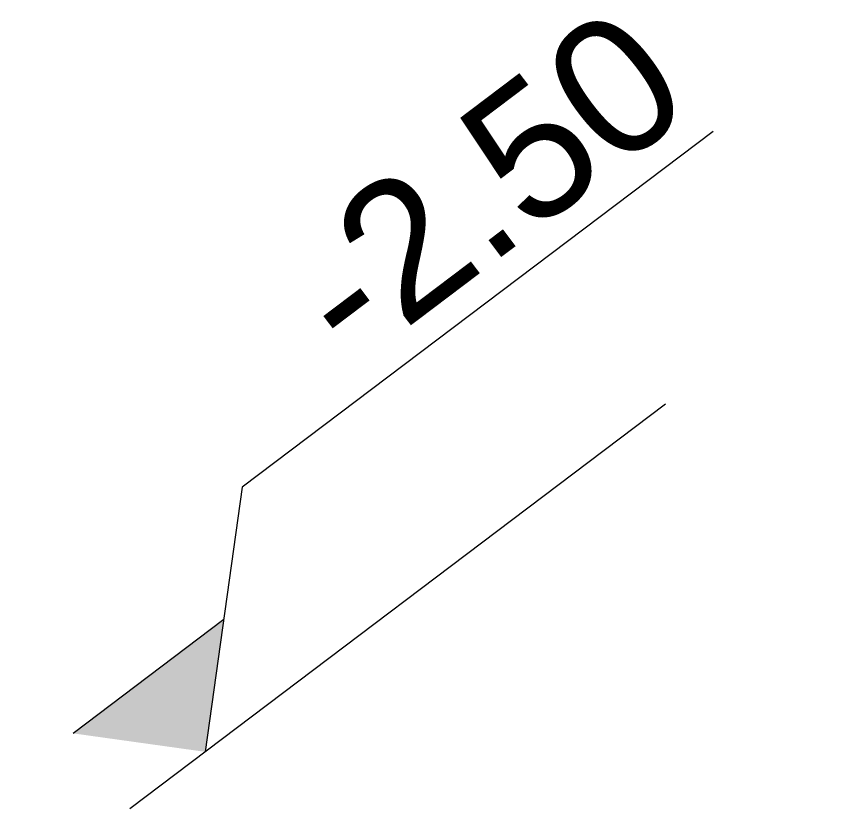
# Model space of a CAD drawing. Header units: millimetres. Extents: x 2232 to 85269, y -3593 to 5869.
# Drawn here: x 8193.3 to 8209.93, y -517.38 to -501.13 of the extents above; entities that cross this region are included whole.
import ezdxf

# ---------------------------------------------------------------- set-up
doc = ezdxf.new("R2010")
doc.units = ezdxf.units.MM
for name, color, linetype, lineweight in [('duvar', 232, 'Continuous', 30), ('sıva iç', 21, 'Continuous', 0), ('yazı', 11, 'Continuous', 20), ('ÖLÇÜ İÇ', 7, 'Continuous', 9)]:
    doc.layers.add(name, color=color, linetype=linetype, lineweight=lineweight)
doc.styles.get("Standard").update_dxf_attribs({"font": 'arial.ttf'})

# ---------------------------------------------------------------- blocks, each defined once
blk = doc.blocks.new('dsafsdfd')
at = {"layer": 'yazı'}
blk.add_hatch(color=256, dxfattribs=at).paths.add_polyline_path([(0, 4.89), (-9.779, 4.89), (-4.89, 0)])
for p, q in [((-45.228, 9.779), (-14.669, 9.779)), ((-14.669, 9.779), (-4.89, 0)), ((-9.779, 4.89), (0, 4.89)), ((-34.769, 0), (0, 0))]:
    blk.add_line(p, q, dxfattribs=at)
blk = doc.blocks.new('GHGFHGF')
at = {"layer": 'duvar', "xscale": -1.584000000031665, "yscale": 1.584000000031665, "zscale": 1.584000000031665}
blk.add_blockref('dsafsdfd', (1295805.637, -410689.543), dxfattribs=at)
at = {"layer": 'yazı'}
blk.add_text('-2.50', height=11.1375, dxfattribs=at).set_placement((1295841.954, -410671.797))
blk = doc.blocks.new('GGGGG')
at = {"layer": 'sıva iç', "rotation": 37.05267661197626}
blk.add_blockref('GHGFHGF', (-134899.133, -889310.843), dxfattribs=at)

msp = doc.modelspace()

# ---------------------------------------------------------------- block references
at = {"layer": 'ÖLÇÜ İÇ', "xscale": 0.25, "yscale": 0.25, "zscale": 0.25}
msp.add_blockref('GGGGG', (-278484.475, 108554.699), dxfattribs=at)

doc.saveas('drawing.dxf')
